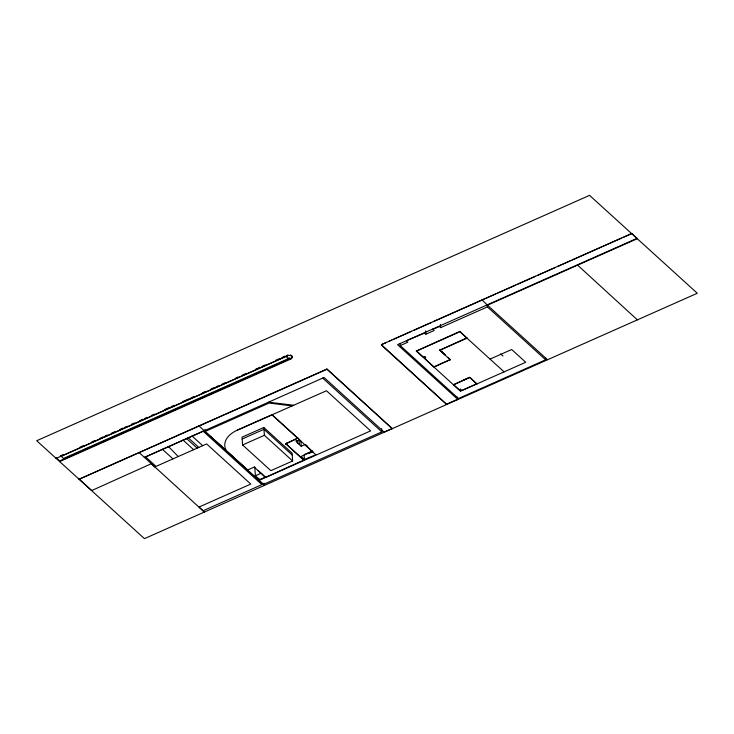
<?xml version="1.0" encoding="UTF-8"?>
<svg xmlns="http://www.w3.org/2000/svg" width="734" height="734" viewBox="0 0 734 734"><rect width="100%" height="100%" fill="white"/><g stroke="black" fill="none" stroke-linecap="round" stroke-linejoin="round"><path stroke-width="1.1" d="M60.271 455.915L63.408 454.52M80.134 447.098L83.272 445.703M91.64 441.996L94.778 440.602M100.007 438.281L103.145 436.886M105.237 435.959L107.329 435.033M111.513 433.17L114.651 431.785M119.881 429.463L123.018 428.069M125.101 427.142L127.193 426.215M131.377 424.353L134.515 422.958M139.744 420.646L142.882 419.252M144.974 418.325L147.066 417.389M151.25 415.536L154.388 414.141M164.847 409.499L169.031 407.645M171.123 406.719L174.252 405.324M182.619 401.608L188.895 398.828M190.987 397.901L194.125 396.507M202.492 392.791L205.63 391.406M210.86 389.084L213.998 387.69M216.09 386.763L218.181 385.827M222.356 383.974L225.494 382.579M235.953 377.937L238.045 377.01M242.229 375.157L245.367 373.762M255.827 369.119L260.01 367.266M262.102 366.339L265.24 364.945M275.69 360.302L279.874 358.449M281.966 357.522L285.104 356.128M59.619 460.98L59.665 461.594L290.774 359.018A3.248 2 -4 0 0 291.728 356.21A3.248 2 -4 0 0 287.242 355.816L56.133 458.383L56.087 457.777L59.619 460.98L290.728 358.412A3.248 2 -4 0 0 291.682 355.595M382.405 344.209L386.561 342.365M388.635 341.448L391.754 340.062M393.828 339.145L411.49 331.3M413.563 330.383L431.225 322.538M433.308 321.62L484.229 299.022M486.321 298.087L495.744 293.903M497.845 292.976L515.653 285.076M517.745 284.141L535.554 276.241M537.646 275.314L555.454 267.405M557.546 266.479L570.116 260.9M572.217 259.964L601.541 246.954M603.642 246.018L621.441 238.119M623.542 237.192L631.919 233.467L637.25 238.697L487.459 305.179L482.128 299.949M326.924 369.257L79.088 479.256L326.905 369.055L392.277 428.656L326.905 369.055M381.396 345.081L446.74 404.48L381.359 344.677L631.919 233.467M637.222 238.284L397.553 344.659L457.612 399.232L446.712 404.067M406.508 340.677L424.628 333.062L425.885 334.199L434.106 330.548L432.831 328.997M432.858 329.41L439.391 326.511L440.648 327.648L487.394 306.895L545.628 359.825L458.456 398.516L400.223 345.586L400.067 343.384M204.942 429.353L205.089 431.482L269.167 403.039L292.233 405.948M400.223 345.586L407.792 342.228L406.535 341.09M79.079 479.054L91.438 490.284L92.264 490.303L151.36 463.695L154.902 467.053M226.384 450.832L226.366 450.676A27.69 17.047 -4 0 1 237.366 430.142L271.984 414.774L299.821 439.923L296.059 441.593L301.215 446.281L304.977 444.611L312.436 451.392L301.05 456.447L304.408 459.502L303.592 459.86L286.132 443.987L287.288 443.483L286.15 444.299L285.654 443.841L297.83 438.125L285.654 443.841M490.064 359.109L511.681 349.512L525.709 362.266L460.512 391.204L416.352 351.072L459.906 331.419L466.989 338.154L439.758 350.237L466.971 337.842M416.352 351.072L459.924 331.731L504.084 371.863M263.836 427.482L242.055 437.152L242.596 444.969L270.864 470.65L292.646 460.98L292.104 453.162L263.836 427.482L264.387 435.299L292.646 460.98M416.334 350.76L423.399 357.183L424.757 356.577C427.592 357.908 421.967 358.779 425.637 357.385M425.665 357.687L424.775 356.889L423.399 357.183M242.183 438.996L263.974 429.326L292.233 455.016M441.574 351.678L442.171 351.357M445.107 354.889L441.629 351.65M242.596 444.969L264.387 435.299M445.465 355.21L439.739 349.934M433.996 366.817L450.337 359.559L434.014 367.119L424.28 357.99M286.141 444.143L287.297 443.63M469.788 377.524L453.447 384.781L469.769 377.322L476.852 383.946L469.769 377.322M468.842 377.781L462.815 380.414M254.753 466.778L255.377 475.779L261.249 473.173L265.552 477.522M304.647 454.401L307.592 453.098M312.317 450.997L308.133 452.86L308.821 453.484L313.005 451.63M453.428 384.57L459.612 390.194L460.97 389.589L461.869 390.598M265.515 477.054L259.652 479.66L255.377 475.779M303.592 459.86L315.813 454.75L271.984 414.774M303.61 460.172L265.543 477.366L254.203 467.063L247.606 469.98L205.089 431.482M258.808 478.311L258.964 480.44L370.624 430.886L326.465 390.754L237.366 430.142M461.86 390.387L476.834 383.744M203.116 510.736L261.937 484.624L203.116 431.161M381.625 428.665L381.845 431.876L263.378 484.458L258.964 480.44M204.208 430.684L144.304 457.475L324.033 377.496L384.093 432.078L392.259 428.445M268.433 402.177L293.784 405.26M264.258 485.257L211.273 437.106M637.387 319.868L577.3 264.873M487.459 305.179L547.509 359.752M500.643 353.889L502.974 356.018M447.923 357.375L450.337 359.559M439.758 350.237L450.355 359.871M322.676 378.102L381.845 431.876M306.041 444.951L307.454 446.235M308.436 447.758L305.61 445.189M299.656 440.216L300.867 441.327M295.976 440.464L297.49 441.84M286.783 443.024L287.288 443.483M286.801 443.18L287.306 443.786M285.645 443.694L303.94 460.319M192.097 436.051L202.694 445.685M188.207 437.785L198.804 447.41M186.537 438.519L197.134 448.153M183.041 440.07L193.638 449.703M162.37 449.245L172.967 458.878M145.433 456.768L156.03 466.393L206.63 443.942L250.789 484.073L199.042 507.038L204.355 512.057L138.992 452.456M168.471 446.538L178.243 456.539M545.472 357.614L545.628 359.825M487.238 304.693L487.394 306.895M460.346 388.937L460.512 391.204M457.456 397.094L457.64 399.645M440.409 324.336L440.648 327.648M425.656 330.896L425.885 334.199M304.096 455.071L304.408 459.502M300.848 441.07L301.215 446.281M299.05 439.666L299.389 444.62M297.398 440.565L297.573 442.969M290.728 358.412L290.774 359.018M264.102 483.027L264.277 485.468L198.905 425.867M260.515 472.797L258.047 470.558M287.196 355.201A3.248 2 -4 0 1 287.967 354.944M290.435 354.953A3.248 2 -4 0 1 291.141 355.219M287.499 355.871L287.333 355.972A2.193 1.349 -4 0 0 287.122 357.623A2.193 1.349 -4 0 0 289.636 358.064L63.546 458.429L61.206 456.309L287.499 355.871M589.558 195.354L36.7 440.73L144.442 538.646L697.3 293.27L589.558 195.354"/></g></svg>
